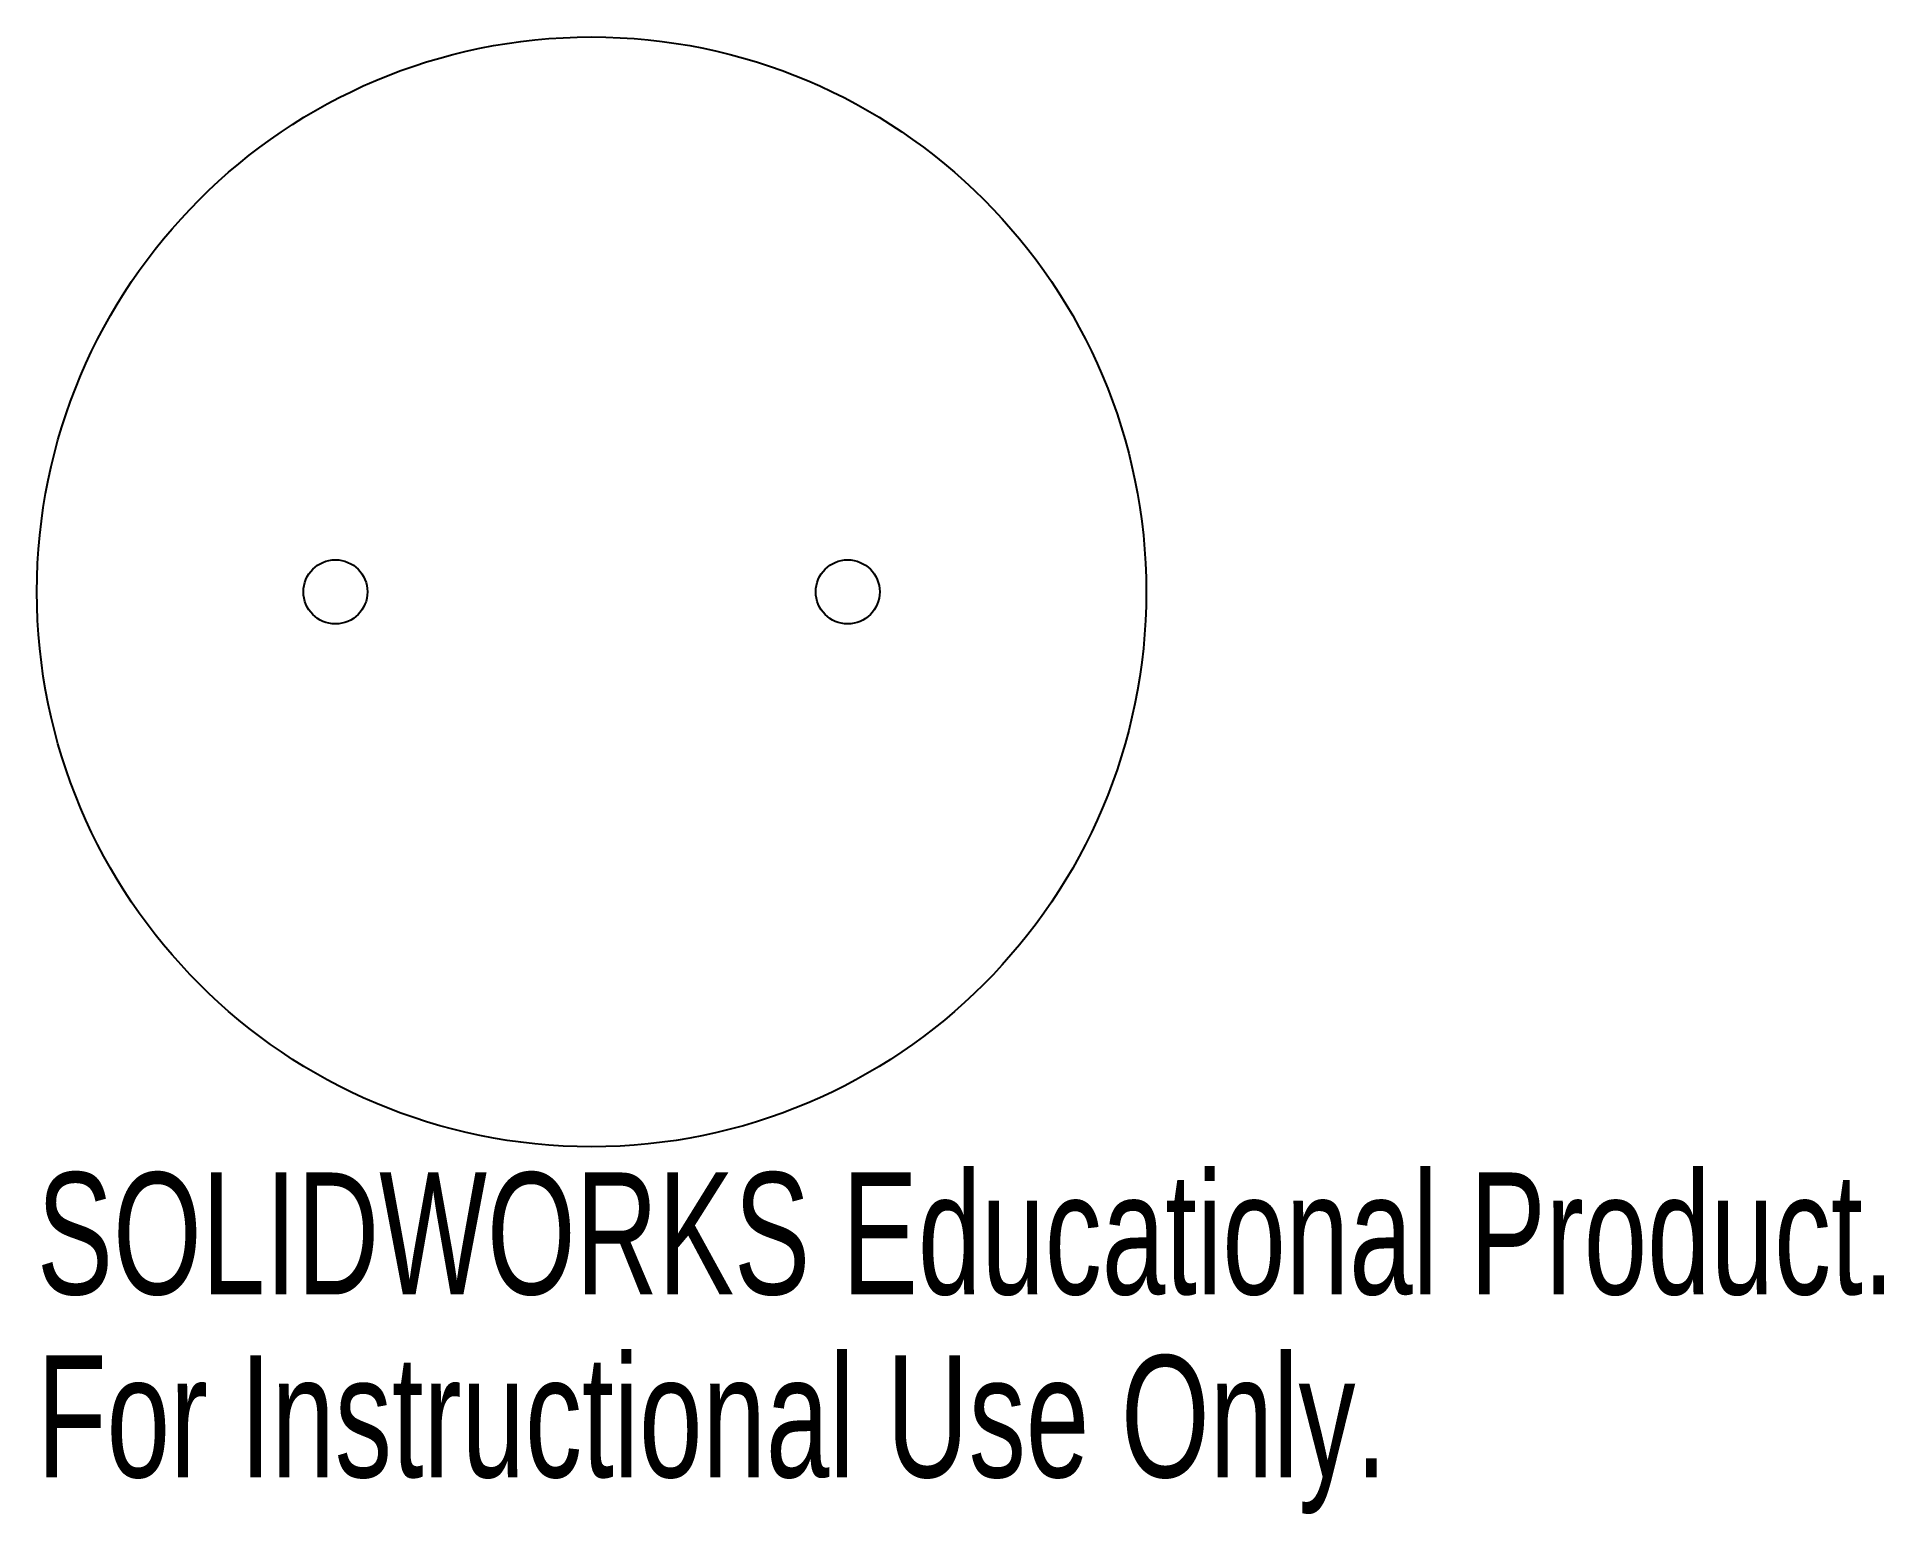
# Model space of a CAD drawing. Header units: millimetres. Extents: x -22 to 51.3, y -36.6 to 22.
import ezdxf

# ---------------------------------------------------------------- set-up
doc = ezdxf.new("R2010")
doc.units = ezdxf.units.MM
doc.styles.add('SLDTEXTSTYLE0', font='TXT', dxfattribs={"width": 0.7})

msp = doc.modelspace()

# ---------------------------------------------------------------- linework, layer by layer
at = {"color": 7, "linetype": 'Continuous', "lineweight": 25}
for centre, radius in [((0, 0), 22), ((-10.16, 0), 1.27), ((10.16, 0), 1.27)]:
    msp.add_circle(centre, radius, dxfattribs=at)

# ---------------------------------------------------------------- texts
at = {"color": 7, "linetype": 'Continuous', "char_height": 4.83362, "attachment_point": 1, "style": 'SLDTEXTSTYLE0'}
for s, insert in [('SOLIDWORKS Educational Product.', (-22, -23.02)), ('For Instructional Use Only.', (-22, -30.27))]:
    msp.add_mtext(s, dxfattribs=dict(at, insert=insert))

doc.saveas('drawing.dxf')
